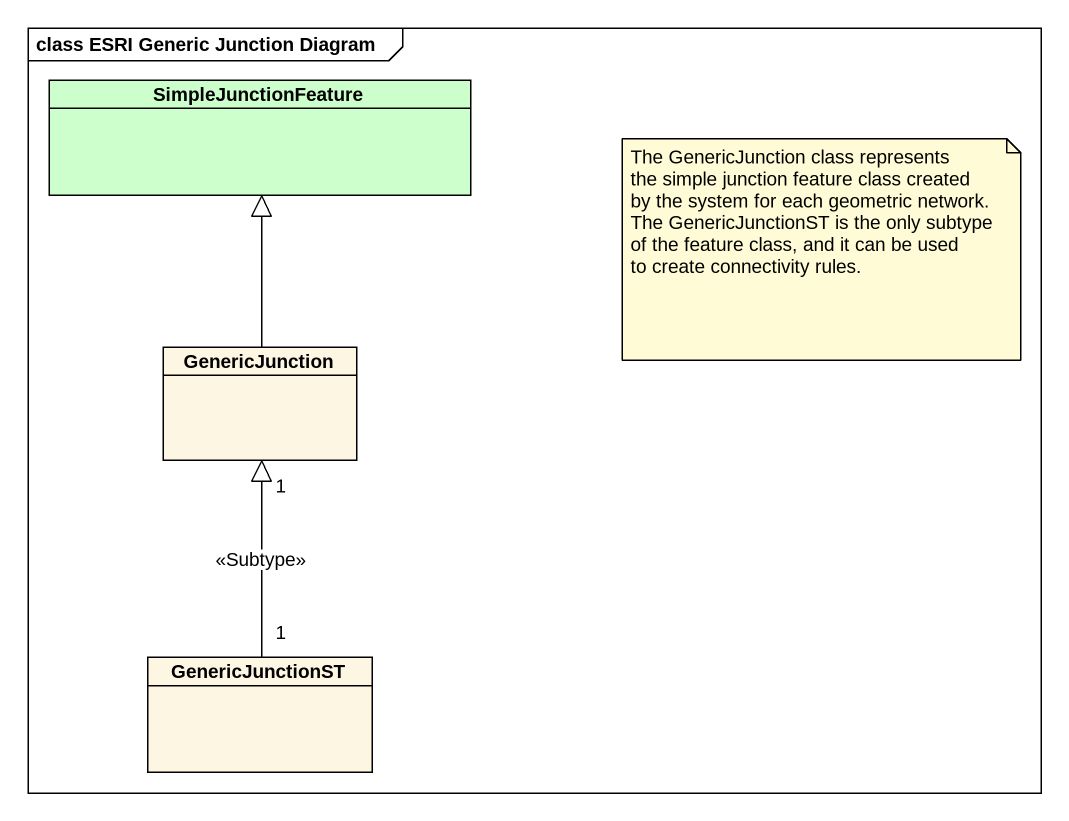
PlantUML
@startuml
mainframe class ESRI Generic Junction Diagram
hide circle
hide empty members
class SimpleJunctionFeature #CCFFCC
class GenericJunction
class GenericJunctionST
GenericJunction -up-|> SimpleJunctionFeature
GenericJunctionST "1" -up-|> "1" GenericJunction : <<Subtype>>
note as N1
  The GenericJunction class represents
  the simple junction feature class created
  by the system for each geometric network.
  The GenericJunctionST is the only subtype
  of the feature class, and it can be used
  to create connectivity rules.
end note
@enduml
